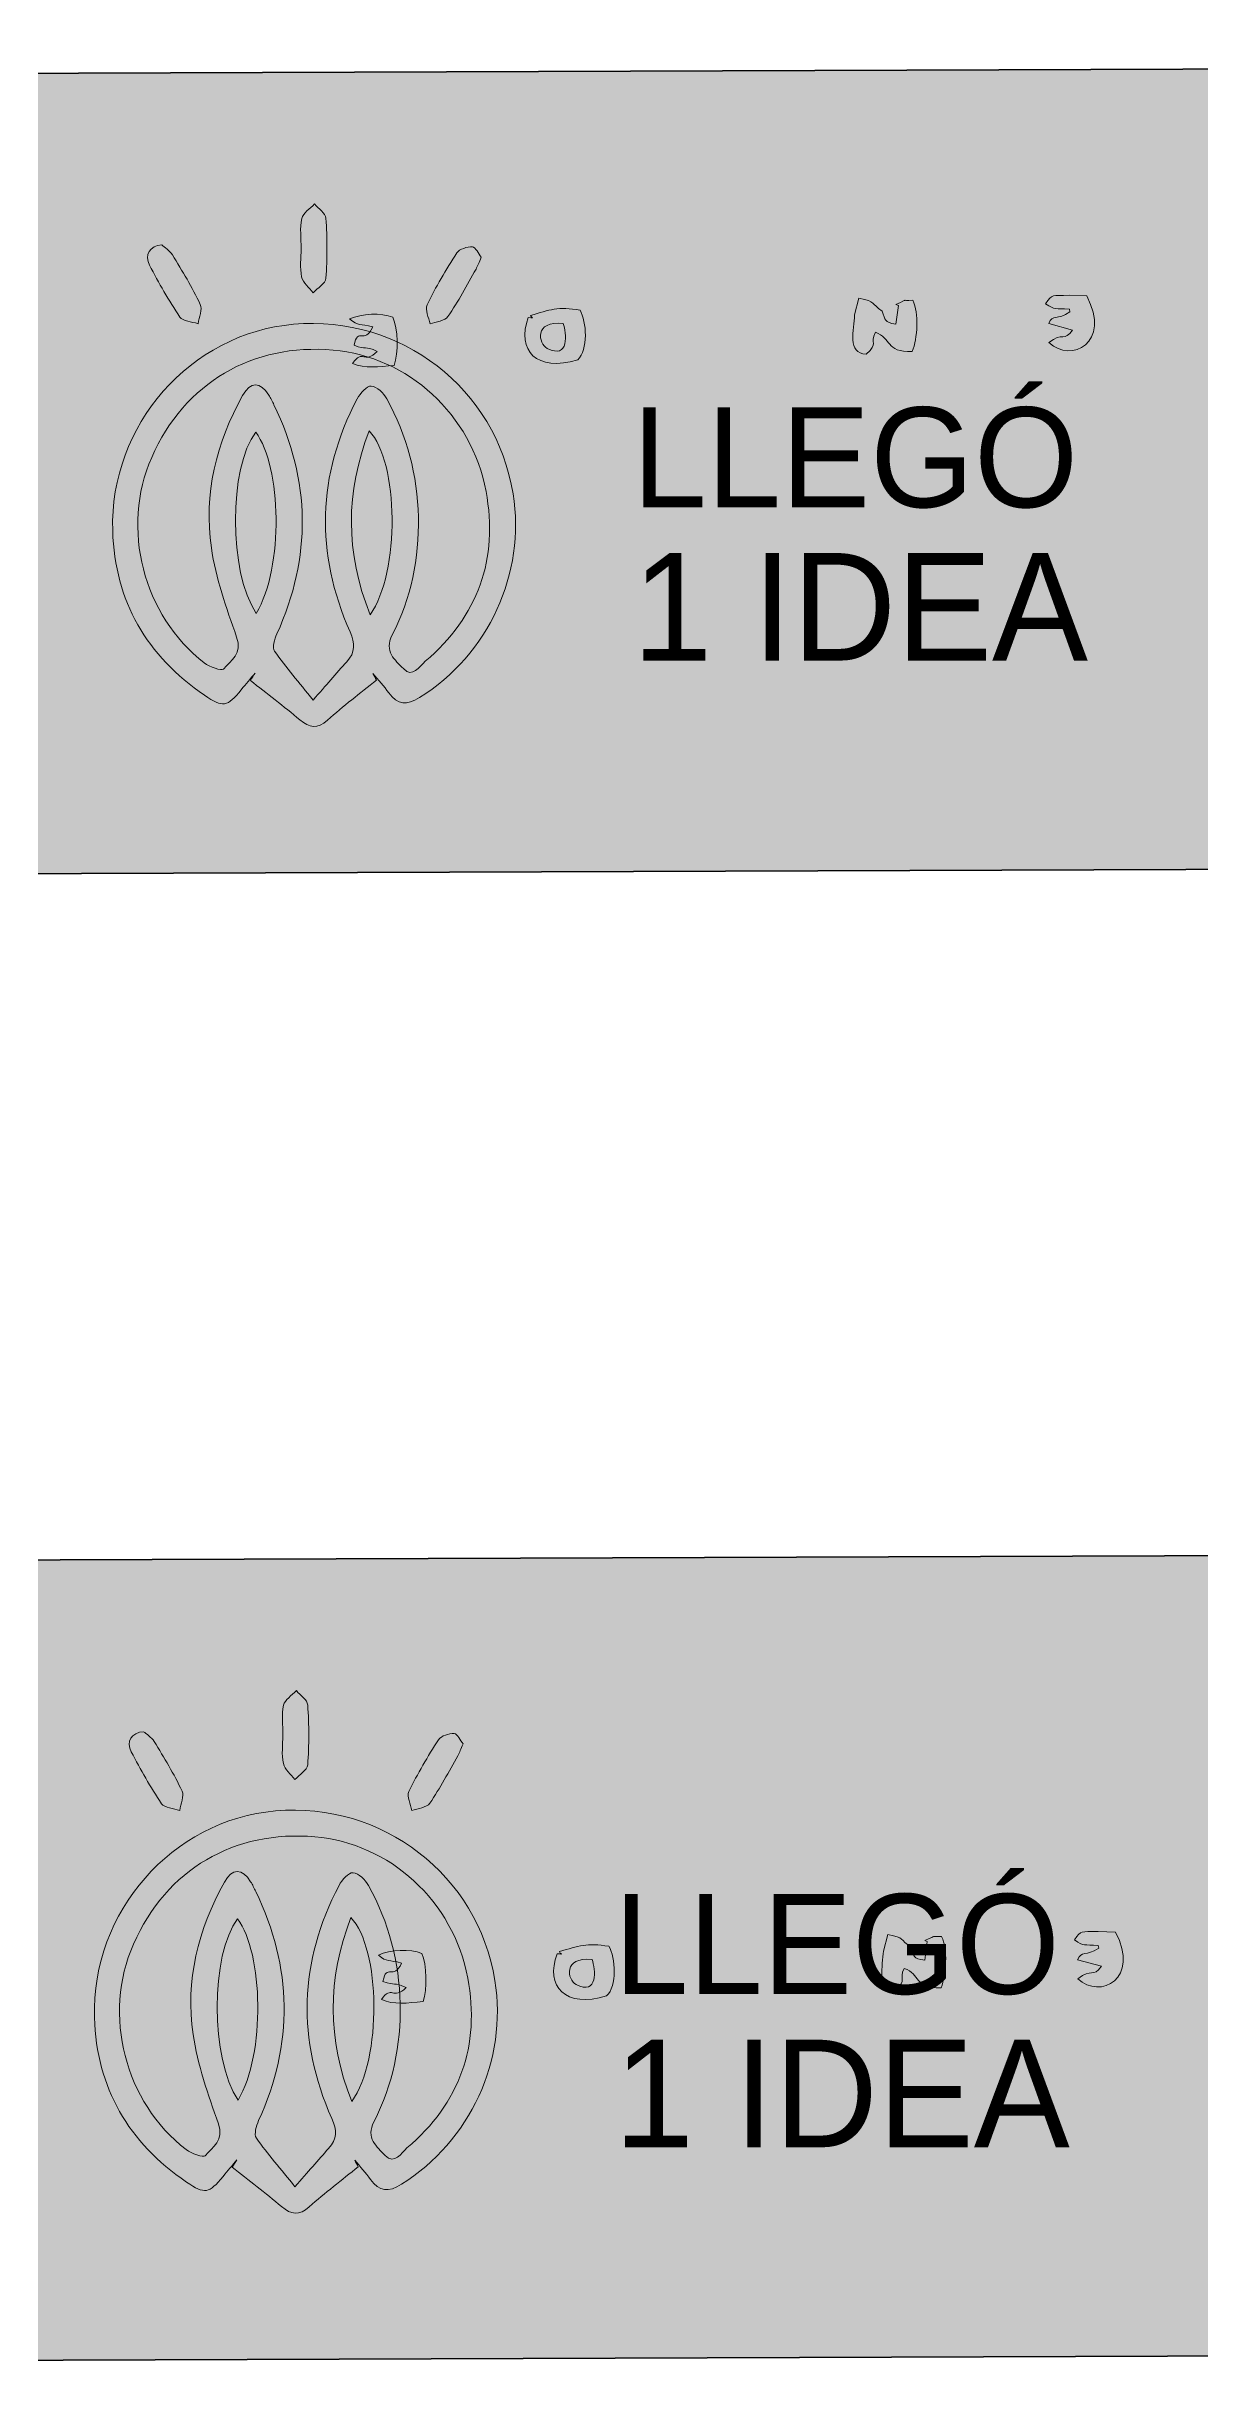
# Model space of a CAD drawing. Header units: millimetres. Extents: x -336 to 268, y -416 to 74.
# Drawn here: x 82 to 110.8, y -104.1 to -46 of the extents above; entities that cross this region are included whole.
import ezdxf

# ---------------------------------------------------------------- set-up
doc = ezdxf.new("R2010")
doc.units = ezdxf.units.MM
doc.header["$MEASUREMENT"] = 0
doc.layers.add('Capa 1', color=7, linetype='Continuous', lineweight=0)

msp = doc.modelspace()

# ---------------------------------------------------------------- hatches: boundary and pattern name
at = {"layer": 'Capa 1', "true_color": 0x92784b, "transparency": 33554687}
h = msp.add_hatch(color=35, dxfattribs=at)
h.dxf.hatch_style = 2
edge = h.paths.add_edge_path()
edge.add_spline(control_points=[(11.44, -46.931), (11.44, -46.931), (266.776, -46.008), (266.776, -46.008), (267.326, -46.006), (267.778, -46.454), (267.78, -47.005), (267.78, -47.005), (267.845, -65.004), (267.845, -65.004), (267.847, -65.554), (267.399, -66.006), (266.849, -66.008), (266.849, -66.008), (11.512, -66.931), (11.512, -66.931), (10.962, -66.933), (10.511, -66.485), (10.509, -65.935), (10.509, -65.935), (10.444, -47.935), (10.444, -47.935), (10.442, -47.385), (10.89, -46.933), (11.44, -46.931)], knot_values=[0, 0, 0, 0, 1, 1, 1, 2, 2, 2, 3, 3, 3, 4, 4, 4, 5, 5, 5, 6, 6, 6, 7, 7, 7, 8, 8, 8, 8], degree=3, periodic=0)
at = {"layer": 'Capa 1', "true_color": 0x000000, "transparency": 33554687}
h = msp.add_hatch(color=18, dxfattribs=at)
h.dxf.hatch_style = 2
edge = h.paths.add_edge_path()
edge.add_spline(control_points=[(88.323, -51.056), (88.323, -50.806), (88.284, -50.547), (88.337, -50.309), (88.369, -50.169), (88.546, -50.062), (88.657, -49.94), (88.756, -50.06), (88.933, -50.174), (88.942, -50.3), (88.975, -50.798), (88.978, -51.301), (88.94, -51.798), (88.93, -51.927), (88.732, -52.042), (88.621, -52.163), (88.521, -52.031), (88.365, -51.911), (88.333, -51.763), (88.284, -51.537), (88.32, -51.293), (88.32, -51.056), (88.321, -51.056), (88.322, -51.056), (88.323, -51.056)], knot_values=[0, 0, 0, 0, 1, 1, 1, 2, 2, 2, 3, 3, 3, 4, 4, 4, 5, 5, 5, 6, 6, 6, 7, 7, 7, 8, 8, 8, 8], degree=3, periodic=0)
h = msp.add_hatch(color=18, dxfattribs=at)
h.dxf.hatch_style = 2
edge = h.paths.add_edge_path()
edge.add_spline(control_points=[(84.84, -50.967), (84.905, -51.026), (85.035, -51.101), (85.104, -51.214), (85.351, -51.618), (85.599, -52.025), (85.801, -52.452), (85.86, -52.576), (85.767, -52.772), (85.744, -52.934), (85.588, -52.882), (85.363, -52.876), (85.29, -52.768), (85.009, -52.355), (84.767, -51.914), (84.532, -51.472), (84.401, -51.227), (84.535, -50.98), (84.84, -50.967)], knot_values=[0, 0, 0, 0, 1, 1, 1, 2, 2, 2, 3, 3, 3, 4, 4, 4, 5, 5, 5, 6, 6, 6, 6], degree=3, periodic=0)
h = msp.add_hatch(color=18, dxfattribs=at)
h.dxf.hatch_style = 2
edge = h.paths.add_edge_path()
edge.add_spline(control_points=[(92.824, -51.275), (92.767, -51.402), (92.737, -51.489), (92.692, -51.568), (92.465, -51.967), (92.252, -52.378), (91.991, -52.755), (91.914, -52.867), (91.696, -52.882), (91.542, -52.941), (91.514, -52.781), (91.412, -52.585), (91.47, -52.466), (91.686, -52.017), (91.94, -51.585), (92.213, -51.167), (92.278, -51.069), (92.473, -51.007), (92.602, -51.016), (92.683, -51.021), (92.754, -51.188), (92.824, -51.275)], knot_values=[0, 0, 0, 0, 1, 1, 1, 2, 2, 2, 3, 3, 3, 4, 4, 4, 5, 5, 5, 6, 6, 6, 7, 7, 7, 7], degree=3, periodic=0)
h = msp.add_hatch(color=18, dxfattribs=at)
h.dxf.hatch_style = 2
edge = h.paths.add_edge_path()
edge.add_spline(control_points=[(87.199, -60.173), (87.894, -59.016), (87.828, -56.504), (87.188, -55.647), (86.512, -56.515), (86.505, -59.158), (87.199, -60.173)], knot_values=[0, 0, 0, 0, 1, 1, 1, 2, 2, 2, 2], degree=3, periodic=0)
edge = h.paths.add_edge_path()
edge.add_spline(control_points=[(90.044, -60.207), (90.804, -59.152), (90.759, -56.381), (90.021, -55.615), (89.432, -57.145), (89.42, -58.644), (90.044, -60.207)], knot_values=[0, 0, 0, 0, 1, 1, 1, 2, 2, 2, 2], degree=3, periodic=0)
edge = h.paths.add_edge_path()
edge.add_spline(control_points=[(88.623, -62.34), (88.946, -61.971), (89.2, -61.673), (89.464, -61.383), (89.677, -61.148), (89.675, -60.929), (89.544, -60.633), (88.671, -58.669), (88.72, -56.72), (89.724, -54.811), (89.796, -54.673), (89.967, -54.482), (90.073, -54.493), (90.216, -54.509), (90.385, -54.672), (90.464, -54.815), (90.966, -55.732), (91.23, -56.721), (91.252, -57.767), (91.273, -58.798), (91.071, -59.792), (90.599, -60.71), (90.384, -61.128), (90.668, -61.339), (90.876, -61.555), (91.113, -61.802), (91.277, -61.495), (91.423, -61.371), (92.741, -60.251), (93.258, -58.814), (92.942, -57.124), (92.581, -55.197), (90.991, -53.756), (89.12, -53.594), (87.109, -53.42), (85.412, -54.404), (84.586, -56.277), (83.808, -58.043), (84.373, -60.227), (85.902, -61.412), (86.032, -61.513), (86.333, -61.618), (86.379, -61.566), (86.568, -61.35), (86.855, -61.178), (86.709, -60.765), (86.452, -60.037), (86.188, -59.294), (86.078, -58.535), (85.882, -57.191), (86.198, -55.913), (86.86, -54.728), (87.056, -54.378), (87.303, -54.382), (87.515, -54.717), (87.564, -54.795), (87.602, -54.88), (87.642, -54.963), (88.562, -56.859), (88.586, -58.765), (87.715, -60.687), (87.656, -60.818), (87.595, -61.033), (87.658, -61.122), (87.94, -61.527), (88.267, -61.9), (88.623, -62.34)], knot_values=[0, 0, 0, 0, 1, 1, 1, 2, 2, 2, 3, 3, 3, 4, 4, 4, 5, 5, 5, 6, 6, 6, 7, 7, 7, 8, 8, 8, 9, 9, 9, 10, 10, 10, 11, 11, 11, 12, 12, 12, 13, 13, 13, 14, 14, 14, 15, 15, 15, 16, 16, 16, 17, 17, 17, 18, 18, 18, 19, 19, 19, 20, 20, 20, 21, 21, 21, 22, 22, 22, 22], degree=3, periodic=0)
edge = h.paths.add_edge_path()
edge.add_spline(control_points=[(90.203, -61.84), (89.794, -62.172), (89.373, -62.493), (88.979, -62.843), (88.728, -63.064), (88.531, -63.041), (88.29, -62.836), (87.887, -62.496), (87.467, -62.178), (87.054, -61.85), (87.093, -61.789), (87.133, -61.729), (87.172, -61.668), (87.056, -61.806), (86.939, -61.942), (86.825, -62.081), (86.474, -62.511), (86.37, -62.538), (85.909, -62.222), (84.464, -61.235), (83.665, -59.873), (83.612, -58.111), (83.533, -55.47), (85.553, -53.175), (88.134, -52.948), (90.81, -52.712), (93.194, -54.554), (93.618, -57.186), (93.94, -59.18), (93.002, -61.201), (91.283, -62.279), (90.958, -62.483), (90.735, -62.46), (90.513, -62.16), (90.39, -61.992), (90.249, -61.838), (90.116, -61.677), (90.145, -61.731), (90.174, -61.785), (90.203, -61.84)], knot_values=[0, 0, 0, 0, 1, 1, 1, 2, 2, 2, 3, 3, 3, 4, 4, 4, 5, 5, 5, 6, 6, 6, 7, 7, 7, 8, 8, 8, 9, 9, 9, 10, 10, 10, 11, 11, 11, 12, 12, 12, 13, 13, 13, 13], degree=3, periodic=0)
at = {"layer": 'Capa 1', "true_color": 0x92784b, "transparency": 33554687}
h = msp.add_hatch(color=35, dxfattribs=at)
h.dxf.hatch_style = 2
edge = h.paths.add_edge_path()
edge.add_spline(control_points=[(10.984, -84.087), (10.984, -84.087), (266.321, -83.163), (266.321, -83.163), (266.871, -83.161), (267.323, -83.61), (267.324, -84.16), (267.324, -84.16), (267.39, -102.16), (267.39, -102.16), (267.392, -102.71), (266.943, -103.161), (266.393, -103.163), (266.393, -103.163), (11.057, -104.086), (11.057, -104.086), (10.507, -104.088), (10.055, -103.64), (10.053, -103.09), (10.053, -103.09), (9.988, -85.09), (9.988, -85.09), (9.986, -84.54), (10.434, -84.089), (10.984, -84.087)], knot_values=[0, 0, 0, 0, 1, 1, 1, 2, 2, 2, 3, 3, 3, 4, 4, 4, 5, 5, 5, 6, 6, 6, 7, 7, 7, 8, 8, 8, 8], degree=3, periodic=0)
at = {"layer": 'Capa 1', "true_color": 0x000000, "transparency": 33554687}
h = msp.add_hatch(color=18, dxfattribs=at)
h.dxf.hatch_style = 2
edge = h.paths.add_edge_path()
edge.add_spline(control_points=[(87.867, -88.211), (87.867, -87.961), (87.829, -87.703), (87.882, -87.464), (87.913, -87.325), (88.09, -87.217), (88.202, -87.095), (88.301, -87.215), (88.478, -87.33), (88.486, -87.456), (88.519, -87.953), (88.522, -88.456), (88.485, -88.953), (88.475, -89.082), (88.277, -89.197), (88.165, -89.318), (88.065, -89.186), (87.909, -89.066), (87.877, -88.919), (87.828, -88.693), (87.864, -88.448), (87.864, -88.211), (87.865, -88.211), (87.866, -88.211), (87.867, -88.211)], knot_values=[0, 0, 0, 0, 1, 1, 1, 2, 2, 2, 3, 3, 3, 4, 4, 4, 5, 5, 5, 6, 6, 6, 7, 7, 7, 8, 8, 8, 8], degree=3, periodic=0)
h = msp.add_hatch(color=18, dxfattribs=at)
h.dxf.hatch_style = 2
edge = h.paths.add_edge_path()
edge.add_spline(control_points=[(84.384, -88.123), (84.45, -88.182), (84.579, -88.257), (84.648, -88.369), (84.896, -88.773), (85.144, -89.18), (85.346, -89.608), (85.405, -89.731), (85.312, -89.927), (85.288, -90.09), (85.133, -90.037), (84.908, -90.032), (84.834, -89.923), (84.554, -89.51), (84.312, -89.069), (84.076, -88.627), (83.946, -88.383), (84.079, -88.135), (84.384, -88.123)], knot_values=[0, 0, 0, 0, 1, 1, 1, 2, 2, 2, 3, 3, 3, 4, 4, 4, 5, 5, 5, 6, 6, 6, 6], degree=3, periodic=0)
h = msp.add_hatch(color=18, dxfattribs=at)
h.dxf.hatch_style = 2
edge = h.paths.add_edge_path()
edge.add_spline(control_points=[(92.368, -88.43), (92.312, -88.557), (92.282, -88.645), (92.237, -88.723), (92.009, -89.123), (91.797, -89.533), (91.536, -89.91), (91.458, -90.022), (91.24, -90.037), (91.087, -90.096), (91.058, -89.936), (90.957, -89.74), (91.014, -89.621), (91.231, -89.173), (91.485, -88.74), (91.758, -88.323), (91.822, -88.224), (92.017, -88.162), (92.146, -88.171), (92.228, -88.177), (92.299, -88.344), (92.368, -88.43)], knot_values=[0, 0, 0, 0, 1, 1, 1, 2, 2, 2, 3, 3, 3, 4, 4, 4, 5, 5, 5, 6, 6, 6, 7, 7, 7, 7], degree=3, periodic=0)
h = msp.add_hatch(color=18, dxfattribs=at)
h.dxf.hatch_style = 2
edge = h.paths.add_edge_path()
edge.add_spline(control_points=[(86.744, -97.328), (87.439, -96.171), (87.372, -93.659), (86.733, -92.802), (86.056, -93.671), (86.05, -96.313), (86.744, -97.328)], knot_values=[0, 0, 0, 0, 1, 1, 1, 2, 2, 2, 2], degree=3, periodic=0)
edge = h.paths.add_edge_path()
edge.add_spline(control_points=[(89.588, -97.362), (90.349, -96.307), (90.303, -93.536), (89.566, -92.77), (88.976, -94.3), (88.964, -95.799), (89.588, -97.362)], knot_values=[0, 0, 0, 0, 1, 1, 1, 2, 2, 2, 2], degree=3, periodic=0)
edge = h.paths.add_edge_path()
edge.add_spline(control_points=[(88.168, -99.495), (88.491, -99.126), (88.745, -98.828), (89.008, -98.538), (89.221, -98.303), (89.22, -98.085), (89.088, -97.788), (88.216, -95.824), (88.265, -93.875), (89.268, -91.966), (89.341, -91.828), (89.512, -91.637), (89.618, -91.649), (89.76, -91.664), (89.93, -91.827), (90.008, -91.97), (90.511, -92.887), (90.775, -93.877), (90.796, -94.922), (90.818, -95.953), (90.615, -96.948), (90.143, -97.866), (89.929, -98.283), (90.212, -98.494), (90.421, -98.711), (90.658, -98.957), (90.822, -98.65), (90.967, -98.527), (92.286, -97.406), (92.802, -95.969), (92.486, -94.28), (92.126, -92.352), (90.535, -90.911), (88.665, -90.749), (86.654, -90.575), (84.957, -91.56), (84.131, -93.432), (83.352, -95.198), (83.917, -97.383), (85.446, -98.567), (85.577, -98.668), (85.878, -98.773), (85.923, -98.721), (86.113, -98.506), (86.4, -98.333), (86.254, -97.921), (85.996, -97.192), (85.733, -96.449), (85.622, -95.69), (85.427, -94.346), (85.742, -93.068), (86.405, -91.884), (86.6, -91.533), (86.847, -91.537), (87.059, -91.873), (87.108, -91.95), (87.146, -92.035), (87.186, -92.118), (88.107, -94.014), (88.131, -95.921), (87.26, -97.842), (87.2, -97.974), (87.139, -98.188), (87.202, -98.278), (87.485, -98.682), (87.812, -99.055), (88.168, -99.495)], knot_values=[0, 0, 0, 0, 1, 1, 1, 2, 2, 2, 3, 3, 3, 4, 4, 4, 5, 5, 5, 6, 6, 6, 7, 7, 7, 8, 8, 8, 9, 9, 9, 10, 10, 10, 11, 11, 11, 12, 12, 12, 13, 13, 13, 14, 14, 14, 15, 15, 15, 16, 16, 16, 17, 17, 17, 18, 18, 18, 19, 19, 19, 20, 20, 20, 21, 21, 21, 22, 22, 22, 22], degree=3, periodic=0)
edge = h.paths.add_edge_path()
edge.add_spline(control_points=[(89.748, -98.995), (89.338, -99.328), (88.918, -99.648), (88.523, -99.998), (88.273, -100.22), (88.076, -100.196), (87.834, -99.992), (87.432, -99.651), (87.011, -99.333), (86.598, -99.005), (86.638, -98.944), (86.677, -98.884), (86.716, -98.823), (86.601, -98.961), (86.483, -99.097), (86.369, -99.236), (86.018, -99.666), (85.915, -99.693), (85.453, -99.378), (84.009, -98.39), (83.209, -97.028), (83.156, -95.267), (83.077, -92.626), (85.097, -90.33), (87.679, -90.103), (90.354, -89.867), (92.739, -91.71), (93.163, -94.341), (93.484, -96.335), (92.547, -98.356), (90.828, -99.434), (90.502, -99.638), (90.279, -99.616), (90.058, -99.315), (89.934, -99.148), (89.794, -98.993), (89.661, -98.832), (89.69, -98.886), (89.719, -98.941), (89.748, -98.995)], knot_values=[0, 0, 0, 0, 1, 1, 1, 2, 2, 2, 3, 3, 3, 4, 4, 4, 5, 5, 5, 6, 6, 6, 7, 7, 7, 8, 8, 8, 9, 9, 9, 10, 10, 10, 11, 11, 11, 12, 12, 12, 13, 13, 13, 13], degree=3, periodic=0)

# ---------------------------------------------------------------- linework, layer by layer
at = {"layer": 'Capa 1', "color": 35, "lineweight": 35, "true_color": 0x92784b}
for points in [[(11.44, -46.931), (11.44, -46.931), (266.776, -46.008), (266.776, -46.008), (267.326, -46.006), (267.778, -46.454), (267.78, -47.005), (267.78, -47.005), (267.845, -65.004), (267.845, -65.004), (267.847, -65.554), (267.399, -66.006), (266.849, -66.008), (266.849, -66.008), (11.512, -66.931), (11.512, -66.931), (10.962, -66.933), (10.511, -66.485), (10.509, -65.935), (10.509, -65.935), (10.444, -47.935), (10.444, -47.935), (10.442, -47.385), (10.89, -46.933), (11.44, -46.931)], [(10.984, -84.087), (10.984, -84.087), (266.321, -83.163), (266.321, -83.163), (266.871, -83.161), (267.323, -83.61), (267.324, -84.16), (267.324, -84.16), (267.39, -102.16), (267.39, -102.16), (267.392, -102.71), (266.943, -103.161), (266.393, -103.163), (266.393, -103.163), (11.057, -104.086), (11.057, -104.086), (10.507, -104.088), (10.055, -103.64), (10.053, -103.09), (10.053, -103.09), (9.988, -85.09), (9.988, -85.09), (9.986, -84.54), (10.434, -84.089), (10.984, -84.087)]]:
    msp.add_open_spline(points, degree=3, knots=[0, 0, 0, 0, 1, 1, 1, 2, 2, 2, 3, 3, 3, 4, 4, 4, 5, 5, 5, 6, 6, 6, 7, 7, 7, 8, 8, 8, 8], dxfattribs=at)
at = {"layer": 'Capa 1'}
for points, knots in [([(88.323, -51.056), (88.323, -50.806), (88.284, -50.547), (88.337, -50.309), (88.369, -50.169), (88.546, -50.062), (88.657, -49.94), (88.756, -50.06), (88.933, -50.174), (88.942, -50.3), (88.975, -50.798), (88.978, -51.301), (88.94, -51.798), (88.93, -51.927), (88.732, -52.042), (88.621, -52.163), (88.521, -52.031), (88.365, -51.911), (88.333, -51.763), (88.284, -51.537), (88.32, -51.293), (88.32, -51.056), (88.321, -51.056), (88.322, -51.056), (88.323, -51.056)], [0, 0, 0, 0, 1, 1, 1, 2, 2, 2, 3, 3, 3, 4, 4, 4, 5, 5, 5, 6, 6, 6, 7, 7, 7, 8, 8, 8, 8]), ([(84.84, -50.967), (84.905, -51.026), (85.035, -51.101), (85.104, -51.214), (85.351, -51.618), (85.599, -52.025), (85.801, -52.452), (85.86, -52.576), (85.767, -52.772), (85.744, -52.934), (85.588, -52.882), (85.363, -52.876), (85.29, -52.768), (85.009, -52.355), (84.767, -51.914), (84.532, -51.472), (84.401, -51.227), (84.535, -50.98), (84.84, -50.967)], [0, 0, 0, 0, 1, 1, 1, 2, 2, 2, 3, 3, 3, 4, 4, 4, 5, 5, 5, 6, 6, 6, 6]), ([(92.824, -51.275), (92.767, -51.402), (92.737, -51.489), (92.692, -51.568), (92.465, -51.967), (92.252, -52.378), (91.991, -52.755), (91.914, -52.867), (91.696, -52.882), (91.542, -52.941), (91.514, -52.781), (91.412, -52.585), (91.47, -52.466), (91.686, -52.017), (91.94, -51.585), (92.213, -51.167), (92.278, -51.069), (92.473, -51.007), (92.602, -51.016), (92.683, -51.021), (92.754, -51.188), (92.824, -51.275)], [0, 0, 0, 0, 1, 1, 1, 2, 2, 2, 3, 3, 3, 4, 4, 4, 5, 5, 5, 6, 6, 6, 7, 7, 7, 7]), ([(107.517, -52.224), (107.079, -52.237), (107.102, -52.185), (106.926, -52.435), (107.179, -52.606), (107.151, -52.547), (107.522, -52.572), (107.522, -52.572), (107.536, -52.639), (107.536, -52.639), (107.212, -52.865), (107.102, -52.687), (107.006, -52.93), (107.006, -52.93), (107.602, -53.095), (107.602, -53.095), (107.388, -53.396), (107.357, -53.126), (107.012, -53.408), (107.573, -53.934), (108.572, -53.409), (107.956, -52.239), (107.956, -52.239), (107.517, -52.224), (107.517, -52.224)], [0, 0, 0, 0, 1, 1, 1, 2, 2, 2, 3, 3, 3, 4, 4, 4, 5, 5, 5, 6, 6, 6, 7, 7, 7, 8, 8, 8, 8]), ([(90.203, -61.84), (89.794, -62.172), (89.373, -62.493), (88.979, -62.843), (88.728, -63.064), (88.531, -63.041), (88.29, -62.836), (87.887, -62.496), (87.467, -62.178), (87.054, -61.85), (87.093, -61.789), (87.133, -61.729), (87.172, -61.668), (87.056, -61.806), (86.939, -61.942), (86.825, -62.081), (86.474, -62.511), (86.37, -62.538), (85.909, -62.222), (84.464, -61.235), (83.665, -59.873), (83.612, -58.111), (83.533, -55.47), (85.553, -53.175), (88.134, -52.948), (90.81, -52.712), (93.194, -54.554), (93.618, -57.186), (93.94, -59.18), (93.002, -61.201), (91.283, -62.279), (90.958, -62.483), (90.735, -62.46), (90.513, -62.16), (90.39, -61.992), (90.249, -61.838), (90.116, -61.677), (90.145, -61.731), (90.174, -61.785), (90.203, -61.84)], [0, 0, 0, 0, 1, 1, 1, 2, 2, 2, 3, 3, 3, 4, 4, 4, 5, 5, 5, 6, 6, 6, 7, 7, 7, 8, 8, 8, 9, 9, 9, 10, 10, 10, 11, 11, 11, 12, 12, 12, 13, 13, 13, 13]), ([(90.616, -52.772), (90.325, -52.656), (89.832, -52.68), (89.533, -52.815), (89.748, -53.004), (89.793, -52.923), (90.11, -53.015), (89.908, -53.47), (89.732, -52.994), (89.646, -53.475), (89.965, -53.6), (89.9, -53.47), (90.225, -53.627), (89.892, -53.957), (89.863, -53.549), (89.609, -53.929), (89.912, -54.06), (90.262, -54.015), (90.647, -53.976), (90.76, -53.668), (90.742, -53.056), (90.616, -52.772)], [0, 0, 0, 0, 1, 1, 1, 2, 2, 2, 3, 3, 3, 4, 4, 4, 5, 5, 5, 6, 6, 6, 7, 7, 7, 7]), ([(94.057, -52.727), (94.055, -52.793), (94.203, -52.799), (93.999, -52.782), (93.693, -53.599), (94.205, -54.153), (95.236, -53.836), (95.499, -53.59), (95.457, -52.882), (95.292, -52.596), (94.748, -52.499), (94.528, -52.589), (94.057, -52.727)], [0, 0, 0, 0, 1, 1, 1, 2, 2, 2, 3, 3, 3, 4, 4, 4, 4]), ([(94.872, -52.926), (94.959, -53.168), (95.025, -53.838), (94.472, -53.551), (94.252, -53.437), (94.132, -52.854), (94.872, -52.926)], [0, 0, 0, 0, 1, 1, 1, 2, 2, 2, 2]), ([(103.188, -52.452), (103.188, -52.452), (103.249, -52.476), (103.249, -52.476), (103.249, -52.476), (103.186, -52.945), (103.186, -52.945), (102.878, -52.903), (102.93, -52.84), (102.845, -52.624), (102.546, -52.417), (102.703, -52.389), (102.262, -52.299), (102.262, -52.299), (102.152, -52.714), (102.152, -52.714), (102.142, -53.085), (101.962, -53.68), (102.443, -53.695), (102.767, -53.409), (102.52, -53.444), (102.673, -53.147), (103.087, -53.291), (102.906, -53.649), (103.595, -53.632), (103.724, -53.296), (103.767, -52.672), (103.607, -52.35), (103.262, -52.37), (103.555, -52.298), (103.188, -52.452)], [0, 0, 0, 0, 1, 1, 1, 2, 2, 2, 3, 3, 3, 4, 4, 4, 5, 5, 5, 6, 6, 6, 7, 7, 7, 8, 8, 8, 9, 9, 9, 10, 10, 10, 10]), ([(88.623, -62.34), (88.946, -61.971), (89.2, -61.673), (89.464, -61.383), (89.677, -61.148), (89.675, -60.929), (89.544, -60.633), (88.671, -58.669), (88.72, -56.72), (89.724, -54.811), (89.796, -54.673), (89.967, -54.482), (90.073, -54.493), (90.216, -54.509), (90.385, -54.672), (90.464, -54.815), (90.966, -55.732), (91.23, -56.721), (91.252, -57.767), (91.273, -58.798), (91.071, -59.792), (90.599, -60.71), (90.384, -61.128), (90.668, -61.339), (90.876, -61.555), (91.113, -61.802), (91.277, -61.495), (91.423, -61.371), (92.741, -60.251), (93.258, -58.814), (92.942, -57.124), (92.581, -55.197), (90.991, -53.756), (89.12, -53.594), (87.109, -53.42), (85.412, -54.404), (84.586, -56.277), (83.808, -58.043), (84.373, -60.227), (85.902, -61.412), (86.032, -61.513), (86.333, -61.618), (86.379, -61.566), (86.568, -61.35), (86.855, -61.178), (86.709, -60.765), (86.452, -60.037), (86.188, -59.294), (86.078, -58.535), (85.882, -57.191), (86.198, -55.913), (86.86, -54.728), (87.056, -54.378), (87.303, -54.382), (87.515, -54.717), (87.564, -54.795), (87.602, -54.88), (87.642, -54.963), (88.562, -56.859), (88.586, -58.765), (87.715, -60.687), (87.656, -60.818), (87.595, -61.033), (87.658, -61.122), (87.94, -61.527), (88.267, -61.9), (88.623, -62.34)], [0, 0, 0, 0, 1, 1, 1, 2, 2, 2, 3, 3, 3, 4, 4, 4, 5, 5, 5, 6, 6, 6, 7, 7, 7, 8, 8, 8, 9, 9, 9, 10, 10, 10, 11, 11, 11, 12, 12, 12, 13, 13, 13, 14, 14, 14, 15, 15, 15, 16, 16, 16, 17, 17, 17, 18, 18, 18, 19, 19, 19, 20, 20, 20, 21, 21, 21, 22, 22, 22, 22]), ([(87.199, -60.173), (87.894, -59.016), (87.828, -56.504), (87.188, -55.647), (86.512, -56.515), (86.505, -59.158), (87.199, -60.173)], [0, 0, 0, 0, 1, 1, 1, 2, 2, 2, 2]), ([(90.044, -60.207), (90.804, -59.152), (90.759, -56.381), (90.021, -55.615), (89.432, -57.145), (89.42, -58.644), (90.044, -60.207)], [0, 0, 0, 0, 1, 1, 1, 2, 2, 2, 2]), ([(87.867, -88.211), (87.867, -87.961), (87.829, -87.703), (87.882, -87.464), (87.913, -87.325), (88.09, -87.217), (88.202, -87.095), (88.301, -87.215), (88.478, -87.33), (88.486, -87.456), (88.519, -87.953), (88.522, -88.456), (88.485, -88.953), (88.475, -89.082), (88.277, -89.197), (88.165, -89.318), (88.065, -89.186), (87.909, -89.066), (87.877, -88.919), (87.828, -88.693), (87.864, -88.448), (87.864, -88.211), (87.865, -88.211), (87.866, -88.211), (87.867, -88.211)], [0, 0, 0, 0, 1, 1, 1, 2, 2, 2, 3, 3, 3, 4, 4, 4, 5, 5, 5, 6, 6, 6, 7, 7, 7, 8, 8, 8, 8]), ([(84.384, -88.123), (84.45, -88.182), (84.579, -88.257), (84.648, -88.369), (84.896, -88.773), (85.144, -89.18), (85.346, -89.608), (85.405, -89.731), (85.312, -89.927), (85.288, -90.09), (85.133, -90.037), (84.908, -90.032), (84.834, -89.923), (84.554, -89.51), (84.312, -89.069), (84.076, -88.627), (83.946, -88.383), (84.079, -88.135), (84.384, -88.123)], [0, 0, 0, 0, 1, 1, 1, 2, 2, 2, 3, 3, 3, 4, 4, 4, 5, 5, 5, 6, 6, 6, 6]), ([(92.368, -88.43), (92.312, -88.557), (92.282, -88.645), (92.237, -88.723), (92.009, -89.123), (91.797, -89.533), (91.536, -89.91), (91.458, -90.022), (91.24, -90.037), (91.087, -90.096), (91.058, -89.936), (90.957, -89.74), (91.014, -89.621), (91.231, -89.173), (91.485, -88.74), (91.758, -88.323), (91.822, -88.224), (92.017, -88.162), (92.146, -88.171), (92.228, -88.177), (92.299, -88.344), (92.368, -88.43)], [0, 0, 0, 0, 1, 1, 1, 2, 2, 2, 3, 3, 3, 4, 4, 4, 5, 5, 5, 6, 6, 6, 7, 7, 7, 7]), ([(89.748, -98.995), (89.338, -99.328), (88.918, -99.648), (88.523, -99.998), (88.273, -100.22), (88.076, -100.196), (87.834, -99.992), (87.432, -99.651), (87.011, -99.333), (86.598, -99.005), (86.638, -98.944), (86.677, -98.884), (86.716, -98.823), (86.601, -98.961), (86.483, -99.097), (86.369, -99.236), (86.018, -99.666), (85.915, -99.693), (85.453, -99.378), (84.009, -98.39), (83.209, -97.028), (83.156, -95.267), (83.077, -92.626), (85.097, -90.33), (87.679, -90.103), (90.354, -89.867), (92.739, -91.71), (93.163, -94.341), (93.484, -96.335), (92.547, -98.356), (90.828, -99.434), (90.502, -99.638), (90.279, -99.616), (90.058, -99.315), (89.934, -99.148), (89.794, -98.993), (89.661, -98.832), (89.69, -98.886), (89.719, -98.941), (89.748, -98.995)], [0, 0, 0, 0, 1, 1, 1, 2, 2, 2, 3, 3, 3, 4, 4, 4, 5, 5, 5, 6, 6, 6, 7, 7, 7, 8, 8, 8, 9, 9, 9, 10, 10, 10, 11, 11, 11, 12, 12, 12, 13, 13, 13, 13]), ([(88.168, -99.495), (88.491, -99.126), (88.745, -98.828), (89.008, -98.538), (89.221, -98.303), (89.22, -98.085), (89.088, -97.788), (88.216, -95.824), (88.265, -93.875), (89.268, -91.966), (89.341, -91.828), (89.512, -91.637), (89.618, -91.649), (89.76, -91.664), (89.93, -91.827), (90.008, -91.97), (90.511, -92.887), (90.775, -93.877), (90.796, -94.922), (90.818, -95.953), (90.615, -96.948), (90.143, -97.866), (89.929, -98.283), (90.212, -98.494), (90.421, -98.711), (90.658, -98.957), (90.822, -98.65), (90.967, -98.527), (92.286, -97.406), (92.802, -95.969), (92.486, -94.28), (92.126, -92.352), (90.535, -90.911), (88.665, -90.749), (86.654, -90.575), (84.957, -91.56), (84.131, -93.432), (83.352, -95.198), (83.917, -97.383), (85.446, -98.567), (85.577, -98.668), (85.878, -98.773), (85.923, -98.721), (86.113, -98.506), (86.4, -98.333), (86.254, -97.921), (85.996, -97.192), (85.733, -96.449), (85.622, -95.69), (85.427, -94.346), (85.742, -93.068), (86.405, -91.884), (86.6, -91.533), (86.847, -91.537), (87.059, -91.873), (87.108, -91.95), (87.146, -92.035), (87.186, -92.118), (88.107, -94.014), (88.131, -95.921), (87.26, -97.842), (87.2, -97.974), (87.139, -98.188), (87.202, -98.278), (87.485, -98.682), (87.812, -99.055), (88.168, -99.495)], [0, 0, 0, 0, 1, 1, 1, 2, 2, 2, 3, 3, 3, 4, 4, 4, 5, 5, 5, 6, 6, 6, 7, 7, 7, 8, 8, 8, 9, 9, 9, 10, 10, 10, 11, 11, 11, 12, 12, 12, 13, 13, 13, 14, 14, 14, 15, 15, 15, 16, 16, 16, 17, 17, 17, 18, 18, 18, 19, 19, 19, 20, 20, 20, 21, 21, 21, 22, 22, 22, 22]), ([(86.744, -97.328), (87.439, -96.171), (87.372, -93.659), (86.733, -92.802), (86.056, -93.671), (86.05, -96.313), (86.744, -97.328)], [0, 0, 0, 0, 1, 1, 1, 2, 2, 2, 2]), ([(89.588, -97.362), (90.349, -96.307), (90.303, -93.536), (89.566, -92.77), (88.976, -94.3), (88.964, -95.799), (89.588, -97.362)], [0, 0, 0, 0, 1, 1, 1, 2, 2, 2, 2]), ([(94.778, -93.617), (94.775, -93.684), (94.924, -93.69), (94.719, -93.673), (94.413, -94.49), (94.926, -95.044), (95.957, -94.727), (96.219, -94.481), (96.177, -93.773), (96.013, -93.487), (95.469, -93.39), (95.248, -93.48), (94.778, -93.617)], [0, 0, 0, 0, 1, 1, 1, 2, 2, 2, 3, 3, 3, 4, 4, 4, 4]), ([(103.909, -93.342), (103.909, -93.342), (103.97, -93.366), (103.97, -93.366), (103.97, -93.366), (103.906, -93.836), (103.906, -93.836), (103.599, -93.793), (103.65, -93.731), (103.566, -93.515), (103.267, -93.307), (103.424, -93.28), (102.982, -93.19), (102.982, -93.19), (102.873, -93.604), (102.873, -93.604), (102.863, -93.975), (102.682, -94.57), (103.163, -94.585), (103.488, -94.299), (103.24, -94.335), (103.394, -94.038), (103.808, -94.182), (103.627, -94.539), (104.315, -94.523), (104.444, -94.187), (104.487, -93.563), (104.328, -93.24), (103.983, -93.261), (104.275, -93.189), (103.909, -93.342)], [0, 0, 0, 0, 1, 1, 1, 2, 2, 2, 3, 3, 3, 4, 4, 4, 5, 5, 5, 6, 6, 6, 7, 7, 7, 8, 8, 8, 9, 9, 9, 10, 10, 10, 10]), ([(108.238, -93.115), (107.8, -93.128), (107.823, -93.075), (107.646, -93.326), (107.9, -93.497), (107.871, -93.437), (108.243, -93.463), (108.243, -93.463), (108.257, -93.53), (108.257, -93.53), (107.932, -93.756), (107.823, -93.578), (107.727, -93.821), (107.727, -93.821), (108.323, -93.986), (108.323, -93.986), (108.108, -94.287), (108.078, -94.017), (107.733, -94.298), (108.293, -94.825), (109.292, -94.299), (108.676, -93.13), (108.676, -93.13), (108.238, -93.115), (108.238, -93.115)], [0, 0, 0, 0, 1, 1, 1, 2, 2, 2, 3, 3, 3, 4, 4, 4, 5, 5, 5, 6, 6, 6, 7, 7, 7, 8, 8, 8, 8]), ([(91.336, -93.663), (91.046, -93.547), (90.553, -93.57), (90.254, -93.706), (90.468, -93.895), (90.514, -93.814), (90.831, -93.906), (90.628, -94.361), (90.453, -93.885), (90.367, -94.365), (90.685, -94.491), (90.621, -94.36), (90.946, -94.518), (90.613, -94.847), (90.584, -94.439), (90.33, -94.819), (90.633, -94.951), (90.982, -94.906), (91.368, -94.866), (91.48, -94.559), (91.463, -93.946), (91.336, -93.663)], [0, 0, 0, 0, 1, 1, 1, 2, 2, 2, 3, 3, 3, 4, 4, 4, 5, 5, 5, 6, 6, 6, 7, 7, 7, 7]), ([(95.593, -93.816), (95.68, -94.059), (95.745, -94.729), (95.192, -94.442), (94.973, -94.327), (94.853, -93.744), (95.593, -93.816)], [0, 0, 0, 0, 1, 1, 1, 2, 2, 2, 2])]:
    msp.add_open_spline(points, degree=3, knots=knots, dxfattribs=at)

# ---------------------------------------------------------------- texts
at = {"layer": 'Capa 1', "char_height": 0.2, "attachment_point": 7}
for s, insert in [('\\C250;\\c1776925;\\FKeep Calm Medium|b0|i0|c1;\\H2.497667;\\W1.000000;LLEGÓ\\H2.687630; ', (96.6, -57.557)), ('\\C250;\\c1776925;\\FKeep Calm Medium|b0|i0|c1;\\H2.687630;\\W1.000000;1 IDEA', (96.6, -61.353)), ('\\C250;\\c1776925;\\FKeep Calm Medium|b0|i0|c1;\\H2.497667;\\W1.000000;LLEGÓ\\H2.687630; ', (96.145, -94.712)), ('\\C250;\\c1776925;\\FKeep Calm Medium|b0|i0|c1;\\H2.687630;\\W1.000000;1 IDEA', (96.145, -98.508))]:
    msp.add_mtext(s, dxfattribs=dict(at, insert=insert))

doc.saveas('drawing.dxf')
